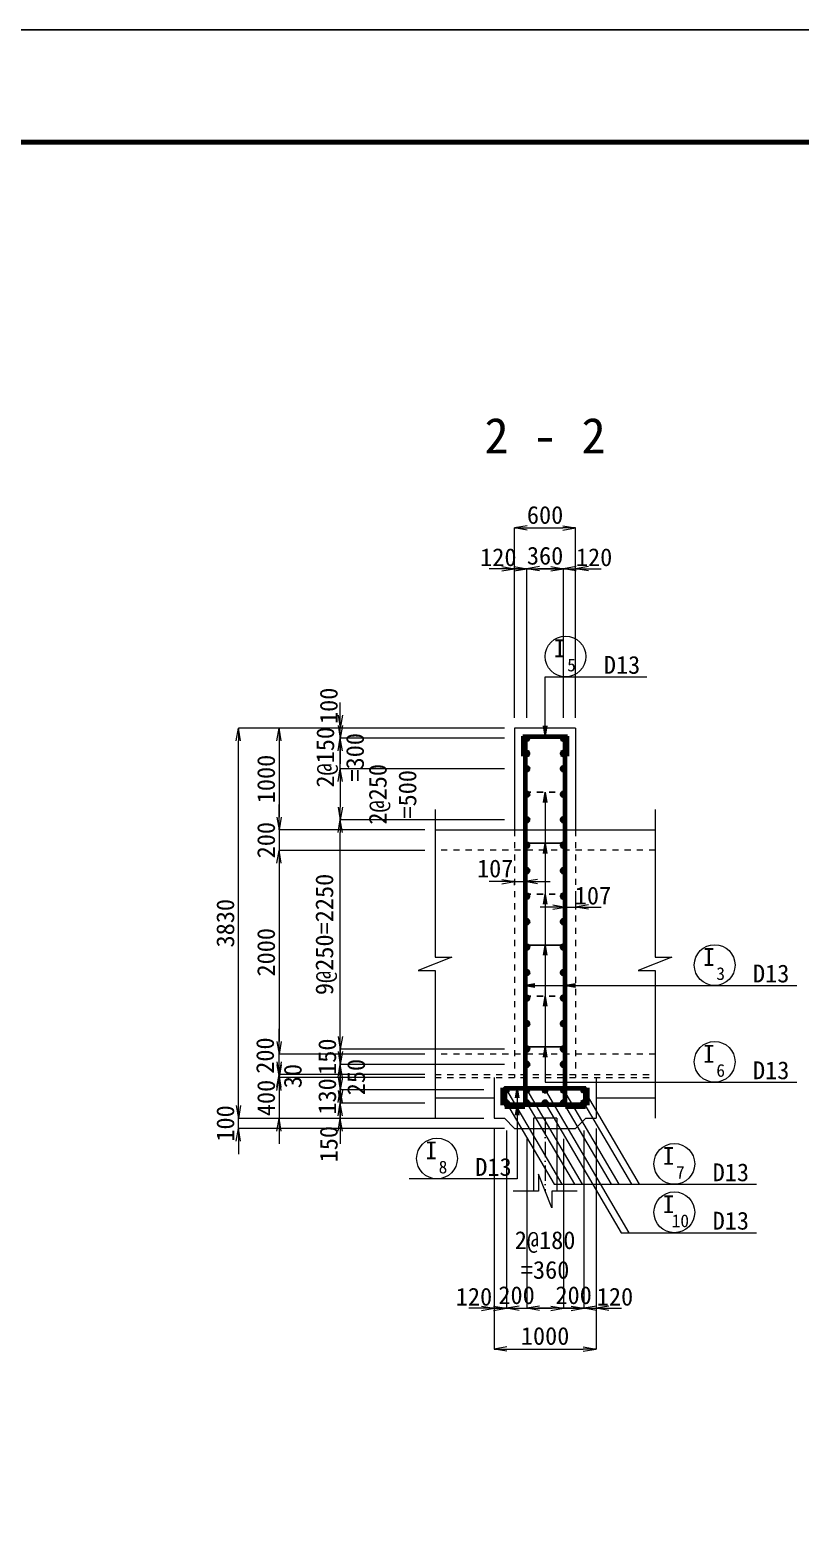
# Model space of a CAD drawing. Header units: millimetres. Extents: x 169470 to 758170, y -17820 to 11880.
# Drawn here: x 642068 to 649628, y -2810 to 11880 of the extents above; entities that cross this region are included whole.
import ezdxf
from ezdxf.enums import TextEntityAlignment as Align

# ---------------------------------------------------------------- set-up
doc = ezdxf.new("R2010")
doc.units = ezdxf.units.MM
doc.header["$LTSCALE"] = 50
doc.header["$PDSIZE"] = 300
doc.linetypes.add('SXF_一点短鎖線', pattern=[9.25, 6, -1.5, 0.25, -1.5])
doc.linetypes.add('SXF_跳び破線', pattern=[12, 6, -6])
doc.layers.get('Defpoints').update_dxf_attribs({"color": 151})
for name, color, linetype, lineweight in [('D-BGD', 7, 'Continuous', 13), ('D-BMK', 2, 'SXF_一点短鎖線', 13), ('D-STR', 1, 'Continuous', 50), ('D-STR-DIM', 7, 'Continuous', 13), ('D-STR-HTXT', 7, 'Continuous', 13), ('D-STR-STR2', 6, 'Continuous', 25), ('D-STR-STR2 @ 1', 6, 'Continuous', 25), ('D-STR-STR3', 4, 'Continuous', 25), ('D-STR-TXT', 7, 'Continuous', 13), ('D-TTL', 2, 'Continuous', 140)]:
    doc.layers.add(name, color=color, linetype=linetype, lineweight=lineweight)
doc.styles.add('MS ゴシック', font='MS Gothic.ttf')
doc.styles.add('YOKO_GOTHIC', font='MS Gothic.ttf')
doc.dimstyles.new('DIM-50', dxfattribs={"dimscale": 50, "dimtxt": 3.5, "dimasz": 2.5, "dimexe": 0, "dimexo": 2, "dimgap": 0.8, "dimtad": 1, "dimdec": 0, "dimzin": 1, "dimdsep": 46, "dimtxsty": 'MS ゴシック', "dimblk": 'OPEN', "dimcen": 0.1, "dimclrd": 256, "dimclre": 256, "dimclrt": 256, "dimaunit": 1, "dimadec": 3, "dimazin": 0, "dimtfac": 1, "dimtdec": 0, "dimtix": 1, "dimtmove": 2, "dimatfit": 3, "dimldrblk": 'OPEN', "dimfxl": 1, "dimlwd": -1, "dimlwe": -1, "dimarcsym": 2})
doc.dimstyles.new('S50', dxfattribs={"dimscale": 50, "dimtxt": 3.5, "dimasz": 2, "dimexe": 1, "dimexo": 1, "dimgap": 1, "dimtad": 1, "dimdec": 0, "dimzin": 1, "dimdsep": 46, "dimtxsty": 'YOKO_GOTHIC', "dimblk": 'OPEN', "dimcen": 0, "dimclrd": 256, "dimclre": 256, "dimclrt": 256, "dimaunit": 1, "dimadec": 3, "dimazin": 0, "dimtfac": 1, "dimtdec": 0, "dimtix": 1, "dimtmove": 2, "dimatfit": 3, "dimldrblk": 'OPEN', "dimfxl": 1, "dimlwd": -1, "dimlwe": -1, "dimarcsym": 0})

# ---------------------------------------------------------------- blocks, each defined once
blk = doc.blocks.new('a')
at = {"layer": 'D-STR-STR2', "lineweight": 50}
for radius in [20, 10]:
    blk.add_circle((0, 0), radius, dxfattribs=at)
blk = doc.blocks.new('_Open')
at = {"color": 0, "linetype": 'ByBlock', "lineweight": -2}
for p, q in [((-1, 0.17), (0, 0)), ((-1, -0.17), (0, 0)), ((0, 0), (-1, 0))]:
    blk.add_line(p, q, dxfattribs=at)
blk = doc.blocks.new('*D182')
at = {"layer": 'D-STR-DIM', "transparency": 16777216}
for p, q in [((646700, 6593), (646575, 6593)), ((646825, 5130), (646825, 6593)), ((646825, 6593), (646945, 6593)), ((646945, 5130), (646945, 6593)), ((647070, 6593), (647195, 6593))]:
    blk.add_line(p, q, dxfattribs=at)
at = {"layer": 'Defpoints', "color": 0, "transparency": 16777216}
for p in [(646945, 6593), (646825, 5030), (646945, 5030)]:
    blk.add_point(p, dxfattribs=at)
at = {"layer": 'D-STR-DIM', "transparency": 16777216, "xscale": 125, "yscale": 125, "zscale": 125}
blk.add_blockref('_Open', (646825, 6593), dxfattribs=at)
at = {"layer": 'D-STR-DIM', "transparency": 16777216, "xscale": 125, "yscale": 125, "zscale": 125, "rotation": 180}
blk.add_blockref('_Open', (646945, 6593), dxfattribs=at)
at = {"layer": 'D-STR-DIM', "transparency": 16777216, "insert": (646666, 6705), "char_height": 175, "attachment_point": 5, "style": 'MS ゴシック'}
blk.add_mtext('120', dxfattribs=at)
blk = doc.blocks.new('*D183')
at = {"layer": 'D-STR-DIM', "transparency": 16777216}
for p, q in [((646820, 6593), (646695, 6593)), ((646945, 5130), (646945, 6593)), ((646945, 6593), (647305, 6593)), ((647305, 5130), (647305, 6593)), ((647430, 6593), (647555, 6593))]:
    blk.add_line(p, q, dxfattribs=at)
at = {"layer": 'Defpoints', "color": 0, "transparency": 16777216}
for p in [(647305, 6593), (646945, 5030), (647305, 5030)]:
    blk.add_point(p, dxfattribs=at)
at = {"layer": 'D-STR-DIM', "transparency": 16777216, "xscale": 125, "yscale": 125, "zscale": 125}
blk.add_blockref('_Open', (646945, 6593), dxfattribs=at)
at = {"layer": 'D-STR-DIM', "transparency": 16777216, "xscale": 125, "yscale": 125, "zscale": 125, "rotation": 180}
blk.add_blockref('_Open', (647305, 6593), dxfattribs=at)
at = {"layer": 'D-STR-DIM', "transparency": 16777216, "insert": (647125, 6720), "char_height": 175, "attachment_point": 5, "style": 'MS ゴシック'}
blk.add_mtext('360', dxfattribs=at)
blk = doc.blocks.new('*D184')
at = {"layer": 'D-STR-DIM', "transparency": 16777216}
for p, q in [((647180, 6593), (647055, 6593)), ((647305, 5130), (647305, 6593)), ((647305, 6593), (647425, 6593)), ((647425, 5130), (647425, 6593)), ((647550, 6593), (647675, 6593))]:
    blk.add_line(p, q, dxfattribs=at)
at = {"layer": 'Defpoints', "color": 0, "transparency": 16777216}
for p in [(647425, 6593), (647305, 5030), (647425, 5030)]:
    blk.add_point(p, dxfattribs=at)
at = {"layer": 'D-STR-DIM', "transparency": 16777216, "xscale": 125, "yscale": 125, "zscale": 125}
blk.add_blockref('_Open', (647305, 6593), dxfattribs=at)
at = {"layer": 'D-STR-DIM', "transparency": 16777216, "xscale": 125, "yscale": 125, "zscale": 125, "rotation": 180}
blk.add_blockref('_Open', (647425, 6593), dxfattribs=at)
at = {"layer": 'D-STR-DIM', "transparency": 16777216, "insert": (647606, 6705), "char_height": 175, "attachment_point": 5, "style": 'MS ゴシック'}
blk.add_mtext('120', dxfattribs=at)
blk = doc.blocks.new('*D185')
at = {"layer": 'D-STR-DIM', "transparency": 16777216}
for p, q in [((646825, 5130), (646825, 6993)), ((646950, 6993), (647300, 6993)), ((647425, 5130), (647425, 6993))]:
    blk.add_line(p, q, dxfattribs=at)
at = {"layer": 'Defpoints', "color": 0, "transparency": 16777216}
for p in [(647425, 6993), (646825, 5030), (647425, 5030)]:
    blk.add_point(p, dxfattribs=at)
at = {"layer": 'D-STR-DIM', "transparency": 16777216, "xscale": 125, "yscale": 125, "zscale": 125, "rotation": 180}
blk.add_blockref('_Open', (646825, 6993), dxfattribs=at)
at = {"layer": 'D-STR-DIM', "transparency": 16777216, "xscale": 125, "yscale": 125, "zscale": 125}
blk.add_blockref('_Open', (647425, 6993), dxfattribs=at)
at = {"layer": 'D-STR-DIM', "transparency": 16777216, "insert": (647125, 7120), "char_height": 175, "attachment_point": 5, "style": 'MS ゴシック'}
blk.add_mtext('600', dxfattribs=at)
blk = doc.blocks.new('*D186')
at = {"layer": 'D-STR-DIM', "transparency": 16777216}
for p, q in [((644114, 1325), (644114, 1450)), ((646525, 1200), (644114, 1200)), ((644114, 1100), (644114, 1200)), ((646725, 1100), (644114, 1100)), ((644114, 975), (644114, 850))]:
    blk.add_line(p, q, dxfattribs=at)
at = {"layer": 'Defpoints', "color": 0, "transparency": 16777216}
for p in [(644114, 1200), (646625, 1200), (646825, 1100)]:
    blk.add_point(p, dxfattribs=at)
at = {"layer": 'D-STR-DIM', "transparency": 16777216, "xscale": 125, "yscale": 125, "zscale": 125}
for p, rotation in [((644114, 1200), 270), ((644114, 1100), 90)]:
    blk.add_blockref('_Open', p, dxfattribs=dict(at, rotation=rotation))
at = {"layer": 'D-STR-DIM', "transparency": 16777216, "insert": (643987, 1150), "char_height": 175, "attachment_point": 5, "rotation": 90, "style": 'MS ゴシック'}
blk.add_mtext('100', dxfattribs=at)
blk = doc.blocks.new('*D187')
at = {"layer": 'D-STR-DIM', "transparency": 16777216}
for p, q in [((646725, 5030), (644114, 5030)), ((644114, 1325), (644114, 4905)), ((646525, 1200), (644114, 1200))]:
    blk.add_line(p, q, dxfattribs=at)
at = {"layer": 'Defpoints', "color": 0, "transparency": 16777216}
for p in [(644114, 5030), (646825, 5030), (646625, 1200)]:
    blk.add_point(p, dxfattribs=at)
at = {"layer": 'D-STR-DIM', "transparency": 16777216, "xscale": 125, "yscale": 125, "zscale": 125}
for p, rotation in [((644114, 5030), 90), ((644114, 1200), 270)]:
    blk.add_blockref('_Open', p, dxfattribs=dict(at, rotation=rotation))
at = {"layer": 'D-STR-DIM', "transparency": 16777216, "insert": (643987, 3115), "char_height": 175, "attachment_point": 5, "rotation": 90, "style": 'MS ゴシック'}
blk.add_mtext('3830', dxfattribs=at)
blk = doc.blocks.new('*D188')
at = {"layer": 'D-STR-DIM', "transparency": 16777216}
for p, q in [((646725, 5030), (644514, 5030)), ((644514, 4905), (644514, 4155)), ((645945, 4030), (644514, 4030))]:
    blk.add_line(p, q, dxfattribs=at)
at = {"layer": 'Defpoints', "color": 0, "transparency": 16777216}
for p in [(646825, 5030), (644514, 4030), (646045, 4030)]:
    blk.add_point(p, dxfattribs=at)
at = {"layer": 'D-STR-DIM', "transparency": 16777216, "xscale": 125, "yscale": 125, "zscale": 125}
for p, rotation in [((644514, 5030), 90), ((644514, 4030), 270)]:
    blk.add_blockref('_Open', p, dxfattribs=dict(at, rotation=rotation))
at = {"layer": 'D-STR-DIM', "transparency": 16777216, "insert": (644387, 4530), "char_height": 175, "attachment_point": 5, "rotation": 90, "style": 'MS ゴシック'}
blk.add_mtext('1000', dxfattribs=at)
blk = doc.blocks.new('*D189')
at = {"layer": 'D-STR-DIM', "transparency": 16777216}
for p, q in [((644514, 4155), (644514, 4280)), ((645945, 4030), (644514, 4030)), ((644514, 4030), (644514, 3830)), ((645945, 3830), (644514, 3830)), ((644514, 3705), (644514, 3580))]:
    blk.add_line(p, q, dxfattribs=at)
at = {"layer": 'Defpoints', "color": 0, "transparency": 16777216}
for p in [(646045, 4030), (644514, 3830), (646045, 3830)]:
    blk.add_point(p, dxfattribs=at)
at = {"layer": 'D-STR-DIM', "transparency": 16777216, "xscale": 125, "yscale": 125, "zscale": 125}
for p, rotation in [((644514, 4030), 270), ((644514, 3830), 90)]:
    blk.add_blockref('_Open', p, dxfattribs=dict(at, rotation=rotation))
at = {"layer": 'D-STR-DIM', "transparency": 16777216, "insert": (644387, 3930), "char_height": 175, "attachment_point": 5, "rotation": 90, "style": 'MS ゴシック'}
blk.add_mtext('200', dxfattribs=at)
blk = doc.blocks.new('*D190')
at = {"layer": 'D-STR-DIM', "transparency": 16777216}
for p, q in [((645945, 3830), (644514, 3830)), ((644514, 3705), (644514, 1955)), ((645945, 1830), (644514, 1830))]:
    blk.add_line(p, q, dxfattribs=at)
at = {"layer": 'Defpoints', "color": 0, "transparency": 16777216}
for p in [(646045, 3830), (644514, 1830), (646045, 1830)]:
    blk.add_point(p, dxfattribs=at)
at = {"layer": 'D-STR-DIM', "transparency": 16777216, "xscale": 125, "yscale": 125, "zscale": 125}
for p, rotation in [((644514, 3830), 90), ((644514, 1830), 270)]:
    blk.add_blockref('_Open', p, dxfattribs=dict(at, rotation=rotation))
at = {"layer": 'D-STR-DIM', "transparency": 16777216, "insert": (644387, 2830), "char_height": 175, "attachment_point": 5, "rotation": 90, "style": 'MS ゴシック'}
blk.add_mtext('2000', dxfattribs=at)
blk = doc.blocks.new('*D191')
at = {"layer": 'D-STR-DIM', "transparency": 16777216}
for p, q in [((644514, 1725), (644514, 1850)), ((645945, 1600), (644514, 1600)), ((644514, 1600), (644514, 1200)), ((646525, 1200), (644514, 1200)), ((644514, 1075), (644514, 950))]:
    blk.add_line(p, q, dxfattribs=at)
at = {"layer": 'Defpoints', "color": 0, "transparency": 16777216}
for p in [(646045, 1600), (644514, 1200), (646625, 1200)]:
    blk.add_point(p, dxfattribs=at)
at = {"layer": 'D-STR-DIM', "transparency": 16777216, "xscale": 125, "yscale": 125, "zscale": 125}
for p, rotation in [((644514, 1600), 270), ((644514, 1200), 90)]:
    blk.add_blockref('_Open', p, dxfattribs=dict(at, rotation=rotation))
at = {"layer": 'D-STR-DIM', "transparency": 16777216, "insert": (644387, 1400), "char_height": 175, "attachment_point": 5, "rotation": 90, "style": 'MS ゴシック'}
blk.add_mtext('400', dxfattribs=at)
blk = doc.blocks.new('*D192')
at = {"layer": 'D-STR-DIM', "transparency": 16777216}
for p, q in [((645114, 1475), (645114, 1600)), ((645945, 1350), (645114, 1350)), ((645114, 1200), (645114, 1350)), ((646525, 1200), (645114, 1200)), ((645114, 1075), (645114, 950))]:
    blk.add_line(p, q, dxfattribs=at)
at = {"layer": 'Defpoints', "color": 0, "transparency": 16777216}
for p in [(645114, 1350), (646045, 1350), (646625, 1200)]:
    blk.add_point(p, dxfattribs=at)
at = {"layer": 'D-STR-DIM', "transparency": 16777216, "xscale": 125, "yscale": 125, "zscale": 125}
for p, rotation in [((645114, 1350), 270), ((645114, 1200), 90)]:
    blk.add_blockref('_Open', p, dxfattribs=dict(at, rotation=rotation))
at = {"layer": 'D-STR-DIM', "transparency": 16777216, "insert": (645002, 947), "char_height": 175, "attachment_point": 5, "rotation": 90, "style": 'MS ゴシック'}
blk.add_mtext('150', dxfattribs=at)
blk = doc.blocks.new('*D193')
at = {"layer": 'D-STR-DIM', "transparency": 16777216}
for p, q in [((645114, 1605), (645114, 1730)), ((645945, 1480), (645114, 1480)), ((645114, 1350), (645114, 1480)), ((645945, 1350), (645114, 1350)), ((645114, 1225), (645114, 1100))]:
    blk.add_line(p, q, dxfattribs=at)
at = {"layer": 'Defpoints', "color": 0, "transparency": 16777216}
for p in [(645114, 1480), (646045, 1480), (646045, 1350)]:
    blk.add_point(p, dxfattribs=at)
at = {"layer": 'D-STR-DIM', "transparency": 16777216, "xscale": 125, "yscale": 125, "zscale": 125}
for p, rotation in [((645114, 1480), 270), ((645114, 1350), 90)]:
    blk.add_blockref('_Open', p, dxfattribs=dict(at, rotation=rotation))
at = {"layer": 'D-STR-DIM', "transparency": 16777216, "insert": (644987, 1415), "char_height": 175, "attachment_point": 5, "rotation": 90, "style": 'MS ゴシック'}
blk.add_mtext('130', dxfattribs=at)
blk = doc.blocks.new('*D194')
at = {"layer": 'D-STR-DIM', "transparency": 16777216}
for p, q in [((646925, 3624), (646925, 3524)), ((646700, 3524), (646575, 3524)), ((646825, 3489), (646825, 3524)), ((646825, 3524), (646925, 3524)), ((647050, 3524), (647175, 3524))]:
    blk.add_line(p, q, dxfattribs=at)
at = {"layer": 'Defpoints', "color": 0, "transparency": 16777216}
for p in [(646825, 3589), (646925, 3524), (646925, 3524)]:
    blk.add_point(p, dxfattribs=at)
at = {"layer": 'D-STR-DIM', "transparency": 16777216, "xscale": 125, "yscale": 125, "zscale": 125}
blk.add_blockref('_Open', (646825, 3524), dxfattribs=at)
at = {"layer": 'D-STR-DIM', "transparency": 16777216, "xscale": 125, "yscale": 125, "zscale": 125, "rotation": 180}
blk.add_blockref('_Open', (646925, 3524), dxfattribs=at)
at = {"layer": 'D-STR-DIM', "transparency": 16777216, "insert": (646635, 3651), "char_height": 175, "attachment_point": 5, "style": 'MS ゴシック'}
blk.add_mtext('107', dxfattribs=at)
blk = doc.blocks.new('*D195')
at = {"layer": 'D-STR-DIM', "transparency": 16777216}
for p, q in [((647200, 3273), (647075, 3273)), ((647325, 3373), (647325, 3273)), ((647325, 3273), (647425, 3273)), ((647425, 3373), (647425, 3273)), ((647550, 3273), (647675, 3273))]:
    blk.add_line(p, q, dxfattribs=at)
at = {"layer": 'Defpoints', "color": 0, "transparency": 16777216}
for p in [(647325, 3273), (647425, 3273), (647425, 3273)]:
    blk.add_point(p, dxfattribs=at)
at = {"layer": 'D-STR-DIM', "transparency": 16777216, "xscale": 125, "yscale": 125, "zscale": 125}
blk.add_blockref('_Open', (647325, 3273), dxfattribs=at)
at = {"layer": 'D-STR-DIM', "transparency": 16777216, "xscale": 125, "yscale": 125, "zscale": 125, "rotation": 180}
blk.add_blockref('_Open', (647425, 3273), dxfattribs=at)
at = {"layer": 'D-STR-DIM', "transparency": 16777216, "insert": (647595, 3385), "char_height": 175, "attachment_point": 5, "style": 'MS ゴシック'}
blk.add_mtext('107', dxfattribs=at)
blk = doc.blocks.new('*D196')
at = {"layer": 'D-STR-DIM', "transparency": 16777216}
for p, q in [((646625, 1100), (646625, -1063)), ((647625, 1100), (647625, -1063)), ((646750, -1063), (647500, -1063))]:
    blk.add_line(p, q, dxfattribs=at)
at = {"layer": 'Defpoints', "color": 0, "transparency": 16777216}
for p in [(646625, 1200), (647625, 1200), (647625, -1063)]:
    blk.add_point(p, dxfattribs=at)
at = {"layer": 'D-STR-DIM', "transparency": 16777216, "xscale": 125, "yscale": 125, "zscale": 125, "rotation": 180}
blk.add_blockref('_Open', (646625, -1063), dxfattribs=at)
at = {"layer": 'D-STR-DIM', "transparency": 16777216, "xscale": 125, "yscale": 125, "zscale": 125}
blk.add_blockref('_Open', (647625, -1063), dxfattribs=at)
at = {"layer": 'D-STR-DIM', "transparency": 16777216, "insert": (647125, -936), "char_height": 175, "attachment_point": 5, "style": 'MS ゴシック'}
blk.add_mtext('1000', dxfattribs=at)
blk = doc.blocks.new('*D197')
at = {"layer": 'D-STR-DIM', "transparency": 16777216}
for p, q in [((646625, 1100), (646625, -663)), ((646745, 1080), (646745, -663)), ((646500, -663), (646375, -663)), ((646625, -663), (646745, -663)), ((646870, -663), (646995, -663))]:
    blk.add_line(p, q, dxfattribs=at)
at = {"layer": 'Defpoints', "color": 0, "transparency": 16777216}
for p in [(646625, 1200), (646745, 1180), (646745, -663)]:
    blk.add_point(p, dxfattribs=at)
at = {"layer": 'D-STR-DIM', "transparency": 16777216, "xscale": 125, "yscale": 125, "zscale": 125}
blk.add_blockref('_Open', (646625, -663), dxfattribs=at)
at = {"layer": 'D-STR-DIM', "transparency": 16777216, "xscale": 125, "yscale": 125, "zscale": 125, "rotation": 180}
blk.add_blockref('_Open', (646745, -663), dxfattribs=at)
at = {"layer": 'D-STR-DIM', "transparency": 16777216, "insert": (646427, -551), "char_height": 175, "attachment_point": 5, "style": 'MS ゴシック'}
blk.add_mtext('120', dxfattribs=at)
blk = doc.blocks.new('*D198')
at = {"layer": 'D-STR-DIM', "transparency": 16777216}
for p, q in [((646745, 1080), (646745, -663)), ((646945, 1000), (646945, -663)), ((646620, -663), (646495, -663)), ((646745, -663), (646945, -663)), ((647070, -663), (647195, -663))]:
    blk.add_line(p, q, dxfattribs=at)
at = {"layer": 'Defpoints', "color": 0, "transparency": 16777216}
for p in [(646745, 1180), (646945, 1100), (646945, -663)]:
    blk.add_point(p, dxfattribs=at)
at = {"layer": 'D-STR-DIM', "transparency": 16777216, "xscale": 125, "yscale": 125, "zscale": 125}
blk.add_blockref('_Open', (646745, -663), dxfattribs=at)
at = {"layer": 'D-STR-DIM', "transparency": 16777216, "xscale": 125, "yscale": 125, "zscale": 125, "rotation": 180}
blk.add_blockref('_Open', (646945, -663), dxfattribs=at)
at = {"layer": 'D-STR-DIM', "transparency": 16777216, "insert": (646845, -536), "char_height": 175, "attachment_point": 5, "style": 'MS ゴシック'}
blk.add_mtext('200', dxfattribs=at)
blk = doc.blocks.new('*D199')
at = {"layer": 'D-STR-DIM', "transparency": 16777216}
for p, q in [((646945, 1000), (646945, -663)), ((647305, 1000), (647305, -663)), ((647070, -663), (647180, -663))]:
    blk.add_line(p, q, dxfattribs=at)
at = {"layer": 'Defpoints', "color": 0, "transparency": 16777216}
for p in [(646945, 1100), (647305, 1100), (647305, -663)]:
    blk.add_point(p, dxfattribs=at)
at = {"layer": 'D-STR-DIM', "transparency": 16777216, "xscale": 125, "yscale": 125, "zscale": 125, "rotation": 180}
blk.add_blockref('_Open', (646945, -663), dxfattribs=at)
at = {"layer": 'D-STR-DIM', "transparency": 16777216, "xscale": 125, "yscale": 125, "zscale": 125}
blk.add_blockref('_Open', (647305, -663), dxfattribs=at)
at = {"layer": 'D-STR-DIM', "transparency": 16777216, "insert": (647125, -142), "char_height": 175, "attachment_point": 5, "style": 'MS ゴシック'}
blk.add_mtext('2@180\\P=360', dxfattribs=at)
blk = doc.blocks.new('*D200')
at = {"layer": 'D-STR-DIM', "transparency": 16777216}
for p, q in [((647505, 1080), (647505, -663)), ((647305, 1000), (647305, -663)), ((647180, -663), (647055, -663)), ((647305, -663), (647505, -663)), ((647630, -663), (647755, -663))]:
    blk.add_line(p, q, dxfattribs=at)
at = {"layer": 'Defpoints', "color": 0, "transparency": 16777216}
for p in [(647505, 1180), (647305, 1100), (647505, -663)]:
    blk.add_point(p, dxfattribs=at)
at = {"layer": 'D-STR-DIM', "transparency": 16777216, "xscale": 125, "yscale": 125, "zscale": 125}
blk.add_blockref('_Open', (647305, -663), dxfattribs=at)
at = {"layer": 'D-STR-DIM', "transparency": 16777216, "xscale": 125, "yscale": 125, "zscale": 125, "rotation": 180}
blk.add_blockref('_Open', (647505, -663), dxfattribs=at)
at = {"layer": 'D-STR-DIM', "transparency": 16777216, "insert": (647405, -536), "char_height": 175, "attachment_point": 5, "style": 'MS ゴシック'}
blk.add_mtext('200', dxfattribs=at)
blk = doc.blocks.new('*D201')
at = {"layer": 'D-STR-DIM', "transparency": 16777216}
for p, q in [((647505, 1080), (647505, -663)), ((647625, 1100), (647625, -663)), ((647380, -663), (647255, -663)), ((647505, -663), (647625, -663)), ((647750, -663), (647875, -663))]:
    blk.add_line(p, q, dxfattribs=at)
at = {"layer": 'Defpoints', "color": 0, "transparency": 16777216}
for p in [(647505, 1180), (647625, 1200), (647625, -663)]:
    blk.add_point(p, dxfattribs=at)
at = {"layer": 'D-STR-DIM', "transparency": 16777216, "xscale": 125, "yscale": 125, "zscale": 125}
blk.add_blockref('_Open', (647505, -663), dxfattribs=at)
at = {"layer": 'D-STR-DIM', "transparency": 16777216, "xscale": 125, "yscale": 125, "zscale": 125, "rotation": 180}
blk.add_blockref('_Open', (647625, -663), dxfattribs=at)
at = {"layer": 'D-STR-DIM', "transparency": 16777216, "insert": (647811, -551), "char_height": 175, "attachment_point": 5, "style": 'MS ゴシック'}
blk.add_mtext('120', dxfattribs=at)
blk = doc.blocks.new('*D1771')
at = {"layer": 'D-STR-DIM', "transparency": 16777216}
for p, q in [((644514, 1755), (644514, 1880)), ((645945, 1630), (644514, 1630)), ((644514, 1630), (644514, 1600)), ((645945, 1600), (644514, 1600)), ((644514, 1475), (644514, 1350))]:
    blk.add_line(p, q, dxfattribs=at)
at = {"layer": 'Defpoints', "color": 0, "transparency": 16777216}
for p in [(646045, 1630), (644514, 1600), (646045, 1600)]:
    blk.add_point(p, dxfattribs=at)
at = {"layer": 'D-STR-DIM', "transparency": 16777216, "xscale": 125, "yscale": 125, "zscale": 125}
for p, rotation in [((644514, 1630), 270), ((644514, 1600), 90)]:
    blk.add_blockref('_Open', p, dxfattribs=dict(at, rotation=rotation))
at = {"layer": 'D-STR-DIM', "transparency": 16777216, "insert": (644649, 1615), "char_height": 175, "attachment_point": 5, "rotation": 90, "style": 'MS ゴシック'}
blk.add_mtext('30', dxfattribs=at)
blk = doc.blocks.new('*D1915')
at = {"layer": 'D-STR-DIM', "transparency": 16777216}
for p, q in [((644514, 1955), (644514, 2080)), ((645945, 1830), (644514, 1830)), ((644514, 1630), (644514, 1830)), ((645945, 1630), (644514, 1630)), ((644514, 1505), (644514, 1380))]:
    blk.add_line(p, q, dxfattribs=at)
at = {"layer": 'Defpoints', "color": 0, "transparency": 16777216}
for p in [(644514, 1830), (646045, 1830), (646045, 1630)]:
    blk.add_point(p, dxfattribs=at)
at = {"layer": 'D-STR-DIM', "transparency": 16777216, "xscale": 125, "yscale": 125, "zscale": 125}
for p, rotation in [((644514, 1830), 270), ((644514, 1630), 90)]:
    blk.add_blockref('_Open', p, dxfattribs=dict(at, rotation=rotation))
at = {"layer": 'D-STR-DIM', "transparency": 16777216, "insert": (644377, 1816), "char_height": 175, "attachment_point": 5, "rotation": 90, "style": 'MS ゴシック'}
blk.add_mtext('200', dxfattribs=at)
blk = doc.blocks.new('*D2435')
at = {"layer": 'D-STR-DIM', "transparency": 16777216}
for p, q in [((646725, 4130), (645114, 4130)), ((645114, 2005), (645114, 4005)), ((646725, 1880), (645114, 1880))]:
    blk.add_line(p, q, dxfattribs=at)
at = {"layer": 'Defpoints', "color": 0, "transparency": 16777216}
for p in [(645114, 4130), (646825, 4130), (646825, 1880)]:
    blk.add_point(p, dxfattribs=at)
at = {"layer": 'D-STR-DIM', "transparency": 16777216, "xscale": 125, "yscale": 125, "zscale": 125}
for p, rotation in [((645114, 4130), 90), ((645114, 1880), 270)]:
    blk.add_blockref('_Open', p, dxfattribs=dict(at, rotation=rotation))
at = {"layer": 'D-STR-DIM', "transparency": 16777216, "insert": (644977, 3005), "char_height": 175, "attachment_point": 5, "rotation": 90, "style": 'MS ゴシック'}
blk.add_mtext('9@250=2250', dxfattribs=at)
blk = doc.blocks.new('*D2436')
at = {"layer": 'D-STR-DIM', "transparency": 16777216}
for p, q in [((645114, 5055), (645114, 5180)), ((646725, 4930), (645114, 4930)), ((645114, 4630), (645114, 4930)), ((646725, 4630), (645114, 4630)), ((645114, 4505), (645114, 4380))]:
    blk.add_line(p, q, dxfattribs=at)
at = {"layer": 'Defpoints', "color": 0, "transparency": 16777216}
for p in [(645114, 4930), (646825, 4930), (646825, 4630)]:
    blk.add_point(p, dxfattribs=at)
at = {"layer": 'D-STR-DIM', "transparency": 16777216, "xscale": 125, "yscale": 125, "zscale": 125}
for p, rotation in [((645114, 4930), 270), ((645114, 4630), 90)]:
    blk.add_blockref('_Open', p, dxfattribs=dict(at, rotation=rotation))
at = {"layer": 'D-STR-DIM', "transparency": 16777216, "insert": (645114, 4743), "char_height": 175, "attachment_point": 5, "rotation": 90, "style": 'MS ゴシック'}
blk.add_mtext('2@150\\P=300', dxfattribs=at)
blk = doc.blocks.new('*D2437')
at = {"layer": 'D-STR-DIM', "transparency": 16777216}
for p, q in [((645114, 5155), (645114, 5280)), ((646725, 5030), (645114, 5030)), ((645114, 4930), (645114, 5030)), ((646725, 4930), (645114, 4930)), ((645114, 4805), (645114, 4680))]:
    blk.add_line(p, q, dxfattribs=at)
at = {"layer": 'Defpoints', "color": 0, "transparency": 16777216}
for p in [(645114, 5030), (646825, 5030), (646825, 4930)]:
    blk.add_point(p, dxfattribs=at)
at = {"layer": 'D-STR-DIM', "transparency": 16777216, "xscale": 125, "yscale": 125, "zscale": 125}
for p, rotation in [((645114, 5030), 270), ((645114, 4930), 90)]:
    blk.add_blockref('_Open', p, dxfattribs=dict(at, rotation=rotation))
at = {"layer": 'D-STR-DIM', "transparency": 16777216, "insert": (645002, 5248), "char_height": 175, "attachment_point": 5, "rotation": 90, "style": 'MS ゴシック'}
blk.add_mtext('100', dxfattribs=at)
blk = doc.blocks.new('*D2438')
at = {"layer": 'D-STR-DIM', "transparency": 16777216}
for p, q in [((645114, 2005), (645114, 2130)), ((646725, 1880), (645114, 1880)), ((645114, 1880), (645114, 1730)), ((646725, 1730), (645114, 1730)), ((645114, 1605), (645114, 1480))]:
    blk.add_line(p, q, dxfattribs=at)
at = {"layer": 'Defpoints', "color": 0, "transparency": 16777216}
for p in [(646825, 1880), (645114, 1730), (646825, 1730)]:
    blk.add_point(p, dxfattribs=at)
at = {"layer": 'D-STR-DIM', "transparency": 16777216, "xscale": 125, "yscale": 125, "zscale": 125}
for p, rotation in [((645114, 1880), 270), ((645114, 1730), 90)]:
    blk.add_blockref('_Open', p, dxfattribs=dict(at, rotation=rotation))
at = {"layer": 'D-STR-DIM', "transparency": 16777216, "insert": (644987, 1805), "char_height": 175, "attachment_point": 5, "rotation": 90, "style": 'MS ゴシック'}
blk.add_mtext('150', dxfattribs=at)
blk = doc.blocks.new('*D2439')
at = {"layer": 'D-STR-DIM', "transparency": 16777216}
for p, q in [((645114, 1855), (645114, 1980)), ((646725, 1730), (645114, 1730)), ((645114, 1730), (645114, 1480)), ((646525, 1480), (645114, 1480)), ((645114, 1355), (645114, 1230))]:
    blk.add_line(p, q, dxfattribs=at)
at = {"layer": 'Defpoints', "color": 0, "transparency": 16777216}
for p in [(646825, 1730), (645114, 1480), (646625, 1480)]:
    blk.add_point(p, dxfattribs=at)
at = {"layer": 'D-STR-DIM', "transparency": 16777216, "xscale": 125, "yscale": 125, "zscale": 125}
for p, rotation in [((645114, 1730), 270), ((645114, 1480), 90)]:
    blk.add_blockref('_Open', p, dxfattribs=dict(at, rotation=rotation))
at = {"layer": 'D-STR-DIM', "transparency": 16777216, "insert": (645271, 1605), "char_height": 175, "attachment_point": 5, "rotation": 90, "style": 'MS ゴシック'}
blk.add_mtext('250', dxfattribs=at)
blk = doc.blocks.new('*D2440')
at = {"layer": 'D-STR-DIM', "transparency": 16777216}
for p, q in [((646725, 4630), (645114, 4630)), ((645114, 4505), (645114, 4255)), ((646725, 4130), (645114, 4130))]:
    blk.add_line(p, q, dxfattribs=at)
at = {"layer": 'Defpoints', "color": 0, "transparency": 16777216}
for p in [(646825, 4630), (645114, 4130), (646825, 4130)]:
    blk.add_point(p, dxfattribs=at)
at = {"layer": 'D-STR-DIM', "transparency": 16777216, "xscale": 125, "yscale": 125, "zscale": 125}
for p, rotation in [((645114, 4630), 90), ((645114, 4130), 270)]:
    blk.add_blockref('_Open', p, dxfattribs=dict(at, rotation=rotation))
at = {"layer": 'D-STR-DIM', "transparency": 16777216, "insert": (645629, 4380), "char_height": 175, "attachment_point": 5, "rotation": 90, "style": 'MS ゴシック'}
blk.add_mtext('2@250\\P=500', dxfattribs=at)

msp = doc.modelspace()

# ---------------------------------------------------------------- linework, layer by layer
at = {"layer": 'D-BGD'}
for p, q in [((646825.09, 5030.46), (646825.09, 4030.46)), ((647425.09, 5030.46), (646825.09, 5030.46)), ((647425.09, 5030.46), (647425.09, 4030.46)), ((646045.09, 4030.46), (648205.09, 4030.46)), ((646625.09, 1600.46), (646625.09, 1200.46)), ((647625.09, 1600.46), (647625.09, 1200.46)), ((646045.09, 1400.46), (646625.09, 1400.46)), ((647625.09, 1400.46), (648205.09, 1400.46)), ((647010.09, 1200.46), (647010.09, 486.97)), ((647240.09, 1200.46), (647010.09, 1200.46)), ((647240.09, 1200.46), (647240.09, 486.97))]:
    msp.add_line(p, q, dxfattribs=at)
at = {"layer": 'D-BGD', "linetype": 'SXF_跳び破線', "ltscale": 0.2}
for p, q in [((646825.09, 4030.46), (646825.09, 1600.46)), ((647425.09, 4030.46), (647425.09, 1600.46)), ((648205.09, 3830.46), (646045.09, 3830.46)), ((648205.09, 1830.46), (646045.09, 1830.46)), ((646045.09, 1630.46), (648205.09, 1630.46)), ((646045.09, 1600.46), (648205.09, 1600.46))]:
    msp.add_line(p, q, dxfattribs=at)
at = {"layer": 'D-BGD'}
msp.add_lwpolyline([(646625.09, 1200.46), (646725.09, 1200.46), (646825.09, 1100.46), (647425.09, 1100.46), (647525.09, 1200.46), (647625.09, 1200.46)], dxfattribs=at)
at = {"layer": 'D-BMK', "ltscale": 0.5}
msp.add_line((647125.09, 1200.46), (647125.09, 486.97), dxfattribs=at)
at = {"layer": 'D-STR'}
for p, q in [((646905.09, 4950.46), (647345.09, 4950.46)), ((646905.09, 4950.46), (646905.09, 4755.46)), ((646925.09, 4930.46), (646925.09, 1330.46)), ((647325.09, 4930.46), (647325.09, 1330.46)), ((647345.09, 4950.46), (647345.09, 4755.46)), ((646705.09, 1500.46), (646705.09, 1330.46)), ((646725.09, 1500.46), (647525.09, 1500.46)), ((646725.09, 1500.46), (646725.09, 1330.46)), ((647525.09, 1330.46), (647525.09, 1500.46)), ((647545.09, 1500.46), (647545.09, 1330.46)), ((646725.09, 1330.46), (647525.09, 1330.46)), ((646925.09, 1310.46), (646730.09, 1310.46)), ((647325.09, 1310.46), (647520.09, 1310.46))]:
    msp.add_line(p, q, dxfattribs=at)
at = {"layer": 'D-STR-HTXT'}
for p, q in [((646925.09, 2504.24), (649595.79, 2504.24)), ((646745.09, 1480.46), (647289.55, 553.23)), ((646945.09, 1480.46), (647489.55, 553.23)), ((647125.09, 1480.46), (647948.29, 78.53)), ((647305.09, 1480.46), (647849.55, 553.23)), ((647505.09, 1480.46), (648049.55, 553.23)), ((646745.09, 1350.46), (647213.22, 553.23)), ((646945.09, 1350.46), (647413.22, 553.23)), ((647125.09, 1350.46), (647871.96, 78.53)), ((647305.09, 1350.46), (647773.22, 553.23)), ((647505.09, 1350.46), (647973.22, 553.23)), ((647213.22, 553.23), (649199.98, 553.23)), ((647871.96, 78.53), (649199.98, 78.53))]:
    msp.add_line(p, q, dxfattribs=at)
for points in [[(646045.09, 4230.46), (646045.09, 2780.46), (646210.09, 2780.46), (645880.09, 2650.46), (646045.09, 2650.46), (646045.09, 1200.46)], [(648205.09, 4230.46), (648205.09, 2780.46), (648370.09, 2780.46), (648040.09, 2650.46), (648205.09, 2650.46), (648205.09, 1200.46)], [(647440.09, 486.97), (647190.09, 486.97), (647190.09, 321.97), (647060.09, 651.97), (647060.09, 486.97), (646810.09, 486.97)]]:
    msp.add_lwpolyline(points, dxfattribs=at)
for centre in [(647325.09, 5732.32), (648789.22, 2704.24), (648789.22, 1754.39), (646063.53, 806.1), (648393.41, 753.23)]:
    msp.add_circle(centre, 200, dxfattribs=at)
at = {"layer": 'D-STR-HTXT', "color": 4}
msp.add_circle((648393.41, 278.53), 200, dxfattribs=at)
at = {"layer": 'D-STR-STR3', "linetype": 'SXF_跳び破線', "ltscale": 0.2}
for p, q in [((646925.09, 4400.46), (647325.09, 4400.46)), ((646925.09, 3400.46), (647325.09, 3400.46)), ((646925.09, 2400.46), (647325.09, 2400.46))]:
    msp.add_line(p, q, dxfattribs=at)
at = {"layer": 'D-STR-STR3'}
for p, q in [((646925.09, 3900.46), (647325.09, 3900.46)), ((646925.09, 2900.46), (647325.09, 2900.46)), ((646925.09, 1900.46), (647325.09, 1900.46))]:
    msp.add_line(p, q, dxfattribs=at)
at = {"layer": 'D-TTL'}
msp.add_lwpolyline([(633044.53, 10780), (633044.53, -16720), (673044.53, -16720), (673044.53, 10780)], close=True, dxfattribs=at)
at = {"layer": 'Defpoints'}
for p, q in [((647305.09, 4930.46), (646945.09, 4930.46)), ((646945.09, 4930.46), (646945.09, 1330.46)), ((647305.09, 4930.46), (647305.09, 1330.46)), ((646745.09, 1480.46), (646745.09, 1350.46)), ((647505.09, 1480.46), (646745.09, 1480.46)), ((647505.09, 1480.46), (647505.09, 1350.46)), ((646745.09, 1350.46), (647505.09, 1350.46))]:
    msp.add_line(p, q, dxfattribs=at)
at = {"layer": 'Defpoints', "color": 1}
msp.add_lwpolyline([(632019.53, 11880), (632019.53, -17820), (674069.53, -17820), (674069.53, 11880)], close=True, dxfattribs=at)

# ---------------------------------------------------------------- block references
at = {"layer": 'D-STR-STR2 @ 1', "xscale": -1}
for p in [(646945.09, 4930.46), (647305.09, 4930.46), (646945.09, 4780.46), (647305.09, 4780.46), (646945.09, 4630.46), (647305.09, 4630.46), (646945.09, 4380.46), (647305.09, 4380.46), (646945.09, 4130.46), (647305.09, 4130.46), (646945.09, 3880.46), (647305.09, 3880.46), (646945.09, 3630.46), (647305.09, 3630.46), (646945.09, 3380.46), (647305.09, 3380.46), (646945.09, 3130.46), (647305.09, 3130.46), (646945.09, 2880.46), (647305.09, 2880.46), (646945.09, 2630.46), (647305.09, 2630.46), (646945.09, 2380.46), (647305.09, 2380.46), (646945.09, 2130.46), (647305.09, 2130.46), (646945.09, 1880.46), (647305.09, 1880.46), (646945.09, 1730.46), (647305.09, 1730.46), (646745.09, 1480.46), (646945.09, 1480.46), (647125.09, 1480.46), (647305.09, 1480.46), (647505.09, 1480.46), (646745.09, 1350.46), (646945.09, 1350.46), (647125.09, 1350.46), (647305.09, 1350.46), (647505.09, 1350.46)]:
    msp.add_blockref('a', p, dxfattribs=at)

# ---------------------------------------------------------------- texts
at = {"layer": 'D-STR-TXT', "style": 'YOKO_GOTHIC'}
for s, height, p in [('2 - 2', 350, (647125.09, 7724.06)), ('I', 175, (647268.81, 5724.01)), ('5', 125, (647384.47, 5586.2)), ('I', 175, (648732.95, 2695.92)), ('3', 125, (648848.61, 2558.12)), ('I', 175, (648732.95, 1746.07)), ('6', 125, (648848.61, 1608.27)), ('I', 175, (646007.25, 797.79)), ('I', 175, (648337.14, 744.91)), ('8', 125, (646122.91, 659.98)), ('7', 125, (648452.8, 607.11))]:
    msp.add_text(s, height=height, dxfattribs=at).set_placement(p, align=Align.CENTER)
for p in [(647701.61, 5562.32), (649165.74, 2534.24), (649165.74, 1584.39), (646440.05, 636.1), (648769.93, 583.23)]:
    msp.add_text('D13', height=175, dxfattribs=at).set_placement(p)
at = {"layer": 'D-STR-TXT', "color": 4, "style": 'YOKO_GOTHIC'}
for s, height, p in [('I', 175, (648337.14, 270.21)), ('10', 125, (648452.8, 132.41))]:
    msp.add_text(s, height=height, dxfattribs=at).set_placement(p, align=Align.CENTER)
msp.add_text('D13', height=175, dxfattribs=at).set_placement((648769.93, 108.53))

# ---------------------------------------------------------------- dimensions: what is measured, and where the dimension line sits
at = {"layer": 'D-STR-DIM'}
for base, p1, p2, picture, middle in [((647425.09, 6992.73), (646825.09, 5030.46), (647425.09, 5030.46), '*D185', (647125.09, 7120.23)), ((647305.09, 6592.73), (646945.09, 5030.46), (647305.09, 5030.46), '*D183', (647125.09, 6720.23)), ((646945.09, -663.45), (646745.09, 1180.46), (646945.09, 1100.46), '*D198', (646845.09, -535.95)), ((647625.09, -1063.45), (646625.09, 1200.46), (647625.09, 1200.46), '*D196', (647125.09, -935.95)), ((647505.09, -663.45), (647305.09, 1100.46), (647505.09, 1180.46), '*D200', (647405.09, -535.95))]:
    dim = msp.add_linear_dim(base=base, p1=p1, p2=p2, dimstyle='DIM-50', dxfattribs=at)
    dim.commit()
    dim.dimension.update_dxf_attribs({"geometry": picture, "text_midpoint": middle})
for base, p1, p2, picture, middle in [((646945.09, 6592.73), (646825.09, 5030.46), (646945.09, 5030.46), '*D182', (646666.12, 6705.23)), ((647425.09, 6592.73), (647305.09, 5030.46), (647425.09, 5030.46), '*D184', (647605.65, 6705.23)), ((646745.09, -663.45), (646625.09, 1200.46), (646745.09, 1180.46), '*D197', (646426.81, -550.95)), ((647625.09, -663.45), (647505.09, 1180.46), (647625.09, 1200.46), '*D201', (647811, -550.95))]:
    dim = msp.add_linear_dim(base=base, p1=p1, p2=p2, dimstyle='DIM-50', dxfattribs=at)
    dim.commit()
    dim.dimension.update_dxf_attribs({"geometry": picture, "text_midpoint": middle, "dimtype": 160})
for base, p1, p2, picture, middle in [((645114.07, 5030.46), (646825.09, 4930.46), (646825.09, 5030.46), '*D2437', (645001.57, 5248.47)), ((644514.07, 1830.46), (646045.09, 1630.46), (646045.09, 1830.46), '*D1915', (644376.57, 1816.34)), ((645114.07, 1480.46), (646825.09, 1730.46), (646625.09, 1480.46), '*D2439', (645271.13, 1605.46)), ((644514.07, 1600.46), (646045.09, 1630.46), (646045.09, 1600.46), '*D1771', (644648.88, 1615.46)), ((645114.07, 1350.46), (646625.09, 1200.46), (646045.09, 1350.46), '*D192', (645001.57, 947.34))]:
    dim = msp.add_linear_dim(base=base, p1=p1, p2=p2, angle=90, dimstyle='DIM-50', dxfattribs=at)
    dim.commit()
    dim.dimension.update_dxf_attribs({"geometry": picture, "text_midpoint": middle, "dimtype": 160})
for base, p2, text, picture, middle in [((645114.07, 4930.46), (646825.09, 4930.46), '2@150\\P=<>', '*D2436', (645114.07, 4742.96)), ((645114.07, 4130.46), (646825.09, 4130.46), '2@250\\P=<>', '*D2440', (645629.36, 4380.46))]:
    dim = msp.add_linear_dim(base=base, p1=(646825.09, 4630.46), p2=p2, angle=90, text=text, dimstyle='DIM-50', dxfattribs=at)
    dim.commit()
    dim.dimension.update_dxf_attribs({"geometry": picture, "text_midpoint": middle, "dimtype": 160})
for base, p1, p2, picture, middle in [((644114.07, 5030.46), (646625.09, 1200.46), (646825.09, 5030.46), '*D187', (643986.57, 3115.46)), ((644514.07, 4030.46), (646825.09, 5030.46), (646045.09, 4030.46), '*D188', (644386.57, 4530.46)), ((644514.07, 3830.46), (646045.09, 4030.46), (646045.09, 3830.46), '*D189', (644386.57, 3930.46)), ((644514.07, 1830.46), (646045.09, 3830.46), (646045.09, 1830.46), '*D190', (644386.57, 2830.46)), ((645114.07, 1730.46), (646825.09, 1880.46), (646825.09, 1730.46), '*D2438', (644986.57, 1805.46)), ((644514.07, 1200.46), (646045.09, 1600.46), (646625.09, 1200.46), '*D191', (644386.57, 1400.46)), ((645114.07, 1480.46), (646045.09, 1350.46), (646045.09, 1480.46), '*D193', (644986.57, 1415.46)), ((644114.07, 1200.46), (646825.09, 1100.46), (646625.09, 1200.46), '*D186', (643986.57, 1150.46))]:
    dim = msp.add_linear_dim(base=base, p1=p1, p2=p2, angle=90, dimstyle='DIM-50', dxfattribs=at)
    dim.commit()
    dim.dimension.update_dxf_attribs({"geometry": picture, "text_midpoint": middle})
dim = msp.add_linear_dim(base=(645114.07, 4130.46), p1=(646825.09, 1880.46), p2=(646825.09, 4130.46), angle=90, text='9@250=<>', dimstyle='DIM-50', dxfattribs=at)
dim.commit()
dim.dimension.update_dxf_attribs({"geometry": '*D2435', "text_midpoint": (644977.24, 3005.46)})
for base, p1, p2, text, picture, middle in [((646925.09, 3523.72), (646825.09, 3588.62), (646925.09, 3523.72), '107', '*D194', (646635.05, 3651.22)), ((647425.09, 3272.77), (647325.09, 3272.77), (647425.09, 3272.77), '107', '*D195', (647595.07, 3385.27)), ((647305.09, -663.45), (646945.09, 1100.46), (647305.09, 1100.46), '2@180\\P=<>', '*D199', (647125.09, -141.71))]:
    dim = msp.add_linear_dim(base=base, p1=p1, p2=p2, text=text, dimstyle='DIM-50', dxfattribs=at)
    dim.commit()
    dim.dimension.update_dxf_attribs({"geometry": picture, "text_midpoint": middle, "dimtype": 160})

# ---------------------------------------------------------------- leaders
at = {"layer": 'D-STR-HTXT'}
for points in [[(647125.09, 4950.46), (647125.09, 5532.32), (648125.09, 5532.32)], [(647125.09, 4400.46), (647125.09, 1554.39), (649595.79, 1554.39)], [(647125.09, 3900.46), (647125.09, 3624.35)], [(647125.09, 3400.46), (647125.09, 3124.35)], [(647125.09, 2900.46), (647125.09, 2624.35)], [(646925.09, 2504.24), (647527.57, 2504.24)], [(647325.09, 2504.24), (647915.46, 2504.24)], [(647125.09, 2400.46), (647125.09, 2124.35)], [(647125.09, 1900.46), (647125.09, 1624.35)], [(646850.47, 1500.46), (646850.47, 606.1), (645791.96, 606.1)], [(646850.47, 1330.46), (646850.47, 1054.35)]]:
    msp.add_leader(points, dimstyle='S50', dxfattribs=at)

doc.saveas('drawing.dxf')
